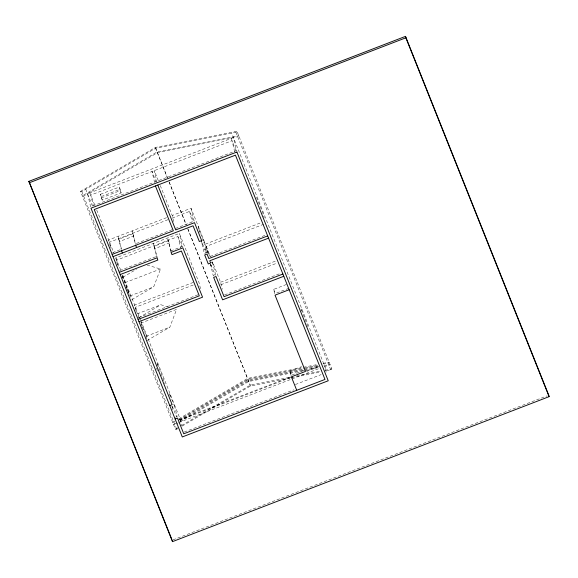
<?xml version="1.0" encoding="UTF-8"?>
<svg xmlns="http://www.w3.org/2000/svg" width="578" height="578" viewBox="0 0 578 578"><rect width="100%" height="100%" fill="white"/><g stroke="black" fill="none" stroke-linecap="round" stroke-linejoin="round"><path stroke-width="0.43" stroke-dasharray="2.89 2.17" d="M131.798 299.686L153.705 286.825L160.503 268.994L147.238 265.121M147.159 340.5L169.824 327.191L176.615 309.367L141.227 322.986M178.017 428.529L176.716 429.295L175.387 429.122L80.494 191.383L81.816 191.556L155.59 148.257L235.911 132.239L236.937 131.163L331.837 368.894L330.811 369.971L326.556 370.823L231.662 133.084M80.494 191.383L155.388 147.426L236.937 131.163M122.847 277.259L136.444 269.276M138.958 317.625L160.872 304.765L167.497 306.701M175.018 421.03L172.706 422.395L174.029 422.561M178.884 418.768L247.601 378.431L317.748 364.436M179.729 419.968L248.041 379.869L318.81 365.758M175.914 423.277L173.595 424.635L174.924 424.808M179.772 421.008L248.497 380.671L303.739 369.653M176.225 424.042L178.176 422.894M180.379 421.608L248.699 381.509L303.537 370.57M175.387 429.122L177.706 427.763M181.564 425.495L250.288 385.158L290.626 377.116M182.171 426.087L250.491 385.996L290.293 378.055M100.493 194.273L119.328 187.026L120.224 189.266L121.091 192.879L102.255 200.125L100.493 194.273L102.255 200.125M101.388 196.52L120.224 189.266M101.36 197.886L120.195 190.632L119.328 187.026M166.522 217.675L108.671 239.942L110.123 246.004M173.675 221.54L172.222 215.478L191.051 208.232L205.378 244.111L207.459 252.774M167.996 219.691L109.56 242.189L111.019 248.251M172.15 218.094L189.591 211.382L193.883 222.118M112.573 252.637L120.419 249.617M172.15 229.697L135.324 243.873L132.203 230.882L135.816 244.436M175.344 228.469L194.172 221.222L191.051 208.232M117.493 264.818L115.831 257.889L179.382 233.418L199.078 282.765L200.537 288.827M182.236 247.37L177.923 236.568L116.727 260.129L118.179 266.191M119.783 270.555L156.609 256.379L153.488 243.389L157.1 256.935M170.734 250.946L182.504 246.409L179.382 233.418M201.231 240.535L203.586 239.632L206.707 252.622L204.352 253.525L201.231 240.535L206.079 252.673M205.378 244.111L260.859 222.754M207.936 253.287L206.274 246.358L264.276 224.026M125.115 282.62L160.503 268.994M210.175 256.459L265.656 235.101M210.182 262.961L212.538 262.058L220.594 282.245L222.255 289.166M130.064 295.929L153.705 286.825M193.312 282.396L134.631 304.982L136.083 311.051M193.225 285.012L135.527 307.229L136.776 312.423M137.224 313.868L160.872 304.765M220.594 282.245L276.082 260.88M220.81 284.744L276.985 263.12M138.59 317.654L198.109 294.737M224.553 294.91L280.041 273.553M146.176 336.295L169.824 327.191M288.827 288.278L274.702 293.718L273.661 289.383L287.786 283.95M172.967 409.983L172.36 407.461L174.715 406.551L169.34 393.098L170.149 396.465M291.016 375.404L289.983 371.076L301.608 366.596M175.567 417.265L177.143 416.659L174.715 406.551M291.847 375.086L305.141 369.971M290.416 376.972L177.937 420.271L247.803 379.262L304.411 367.976M306.383 370.823L318.998 365.968M290.655 377.579L180.531 419.975L140.873 320.617M306.629 371.43L318.399 366.9M178.826 422.518L291.218 379.247M292.056 378.93L319.735 368.273M295.351 384.529L321.108 374.616M184.245 432.033L293.877 389.832M172.981 539.866L547.07 395.858M323.008 363.389L329.149 362.168L328.123 363.244L323.875 364.089M305.3 367.796L317.683 365.325M304.613 369.479L318.644 366.683M323.904 365.636L330.045 364.407L329.019 365.484L324.764 366.336L326.223 372.398M304.425 370.39L318.572 367.572M296.76 375.888L320.436 371.17M324.822 370.296L331.837 368.894M291.175 377.875L320.364 372.059M235.911 132.239L330.811 369.971M256.473 197.264L263.315 214.395L264.182 218M301.391 309.779L308.616 328.528M231.099 138.474L235.983 150.706M273.661 289.383L275.338 293.573M289.983 371.076L291.558 375.035M291.876 375.823L292.822 378.2M206.274 246.358L210.327 256.516M198.904 229.061L204.28 242.514L201.924 243.425L201.296 241.835M209.756 256.235L207.856 251.488L205.508 252.391L204.814 249.508L207.17 248.598L208.463 254.009M211.967 261.776L213.231 264.941L210.876 265.851L210.248 264.269M210.847 264.623L215.161 275.424M155.388 147.426L167.526 177.822M169.195 182.005L186.21 224.632M187.879 228.809L250.288 385.158M155.59 148.257L167.389 177.822M169.058 181.998L186.073 224.632M187.742 228.809L250.491 385.996M158.293 180.589L154.319 170.626L156.811 181.015M160.287 185.574L172.222 215.478M156.27 182.33L151.963 171.529L154.456 181.926M156.609 256.379L157.505 258.619M120.195 190.632L121.091 192.879M89.865 192.85L94.741 205.06M96.728 210.038L113.852 252.926M115.831 257.889L120.701 270.099M122.695 275.085L140.533 319.779M139.269 318.138L138.294 315.704L138.901 318.232M140.88 322.184L145.735 334.337M157.483 363.959L164.925 383.611M122.168 275.785L128.352 291.276M126.546 287.613L127.514 290.04M127.839 290.857L128.807 293.284M141.046 323.933L142.015 326.368M142.34 327.177L143.958 331.223M145.894 336.085L146.863 338.513L146.053 335.146M85.725 189.266L92.516 206.288M172.258 406.059L176.601 416.926M171.731 405.879L172.36 407.461M156.428 368.128L157.404 370.57M81.816 191.556L176.716 429.295M301.059 308.963L301.449 310.588M234.697 151.978L231.995 140.721L90.76 195.089L93.26 205.479M212.538 262.058L215.659 275.049L213.304 275.952L210.529 264.406M198.211 226.171L199.713 232.428M189.591 211.382L192.091 221.771M177.923 236.568L180.625 247.832M171.225 251.502L167.613 237.948L171.081 252.384M180.285 419.368L181.745 425.43M157.158 363.143L157.765 365.664M121.488 249.031L118.085 236.323L121.199 249.313M130.549 297.302L122.182 275.338L122.991 278.704M128.684 292.092L129.024 293.537M122.037 276.32L122.384 277.758M238.728 135.649L237.703 136.726L157.382 152.744L83.608 196.043L82.286 195.87L157.18 151.913L238.728 135.649M233.454 137.571L87.516 193.753L90.63 206.743L236.568 150.562L233.454 137.571M132.897 233.772L118.779 239.205L119.675 241.452L133.793 236.012L132.897 233.772M168.306 240.838L154.181 246.279L155.077 248.518L169.202 243.078L168.306 240.838"/><path stroke-width="0.87" d="M28.9 181.347L405.51 36.363L548.753 395.208L549.1 396.653L172.49 541.637L28.9 181.347L171.803 539.353M29.247 182.793L405.857 37.808L405.51 36.363M112.132 254.378L173.335 230.817L155.431 185.964M113.028 256.625L193.059 225.81L199.323 241.51L201.679 240.607L194.519 222.667L175.69 229.914L157.78 185.061M119.292 272.325L156.956 257.824L157.852 260.064L120.188 274.564M267.686 235.896L208.839 258.547L207.054 254.06L204.699 254.97L208.275 263.944L210.63 263.033L209.735 260.794L268.582 238.136M138.099 319.417L199.294 295.857L181.391 251.004L171.977 254.631L171.081 252.384L182.85 247.854L202.546 297.193L138.987 321.664M282.909 274.023L224.062 296.673L216.006 276.494L213.65 277.397L222.602 299.823L283.805 276.262M289.173 289.723L275.049 295.156L305.487 371.416L291.363 376.849L296.738 390.309M169.759 405.554L172.114 404.643L94.228 209.525L235.456 155.157L324.981 379.435L183.753 433.803L177.489 418.104L175.134 419.007M405.857 37.808L549.1 396.653M135.671 245.318L136.567 247.557M121.546 250.758L122.442 252.998M172.143 540.192L172.49 541.637M236.915 152.007L90.977 208.188L182.294 436.954L328.232 380.772L236.915 152.007"/></g></svg>
